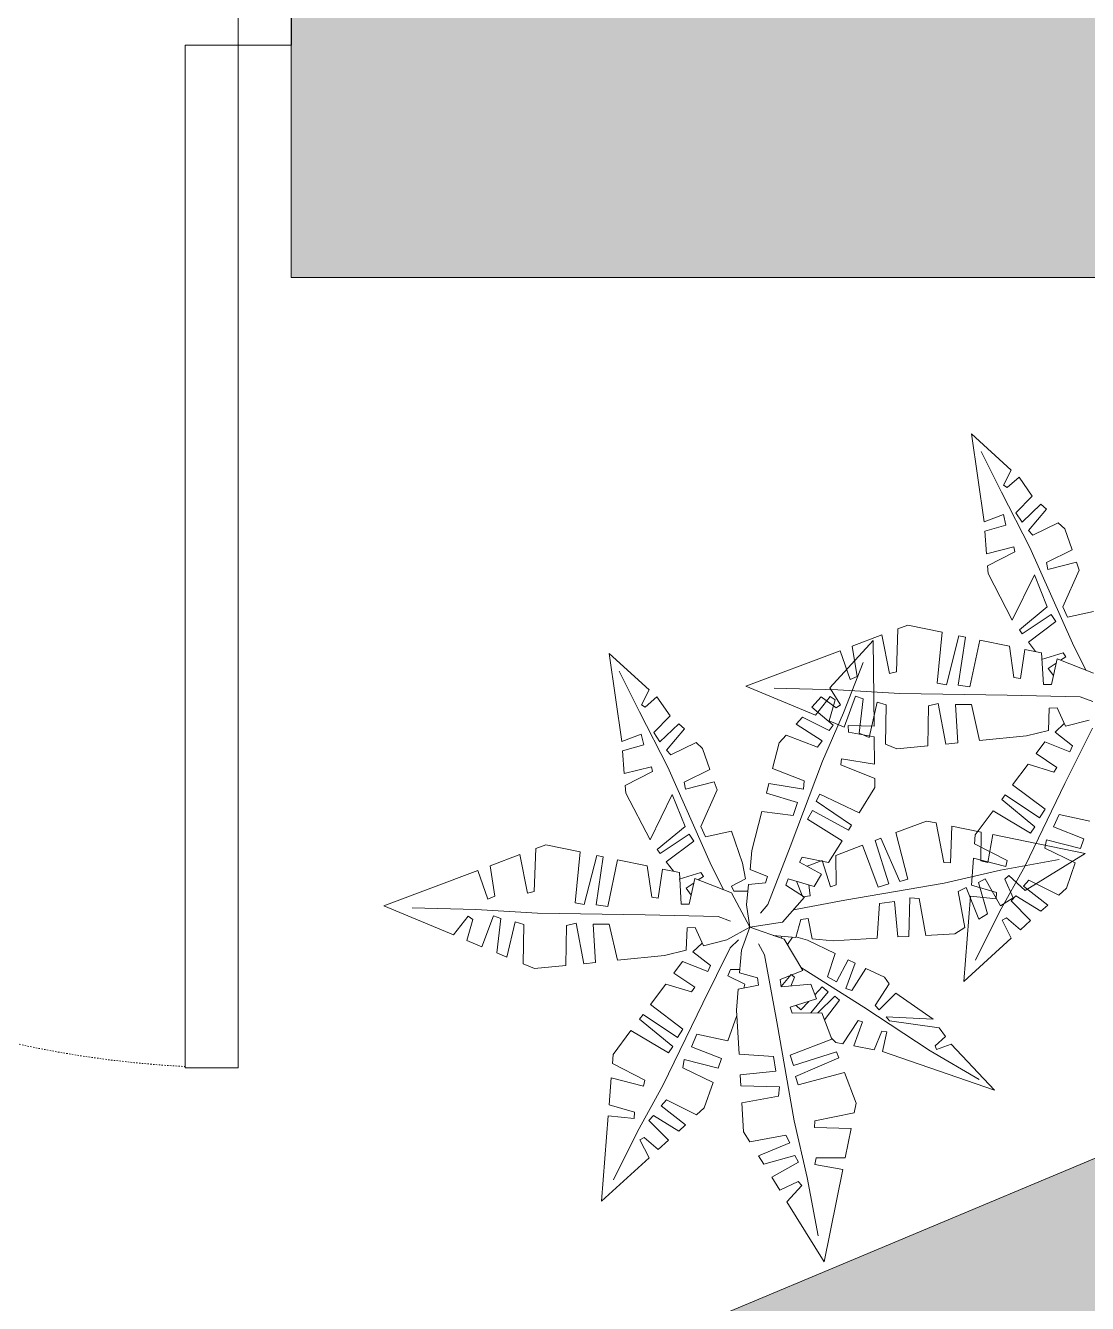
# Model space of a CAD drawing. Header units: millimetres. Extents: x 23333 to 28359, y 14545 to 18213.
# Drawn here: x 24257 to 24332.3, y 17519.9 to 17610.4 of the extents above; entities that cross this region are included whole.
import ezdxf

# ---------------------------------------------------------------- set-up
doc = ezdxf.new("R2010")
doc.units = ezdxf.units.MM
doc.linetypes.add('TRATTEGGIATA2', pattern=[0.375, 0.25, -0.125])
for name, color, linetype, lineweight in [('A-DOOR-FULL', 4, 'Continuous', 18), ('VEGETAZIONE', 94, 'Continuous', 5), ('vetro', 140, 'Continuous', 15), ('Wall', 7, 'Continuous', 20)]:
    doc.layers.add(name, color=color, linetype=linetype, lineweight=lineweight)

msp = doc.modelspace()

# ---------------------------------------------------------------- hatches: boundary and pattern name
at = {"layer": 'Wall', "true_color": 0x636466}
h = msp.add_hatch(color=251, dxfattribs=at)
h.dxf.hatch_style = 1
h.paths.add_polyline_path([(26447.665, 17149.141), (26357.679, 17111.461), (26380.854, 17056.117), (26470.839, 17093.797)])
h.paths.add_polyline_path([(26850.523, 17252.784), (26840.146, 17277.564), (26754.357, 17277.564), (26447.665, 17149.141), (26470.839, 17093.797)])
h.paths.add_polyline_path([(26827.348, 17308.128), (26754.357, 17277.564), (26840.146, 17277.564)])
h.paths.add_polyline_path([(26909.701, 17277.564), (26840.146, 17277.564), (26850.523, 17252.784)])
h.paths.add_polyline_path([(27263.82, 17425.846), (27240.646, 17481.19), (26827.348, 17308.128), (26840.146, 17277.564), (26909.701, 17277.564)])
h.paths.add_polyline_path([(27661.966, 17592.564), (27661.966, 17592.564), (27638.791, 17647.908), (27240.646, 17481.19), (27263.82, 17425.846)])
h.paths.add_polyline_path([(28226.144, 17828.806), (28202.97, 17884.15), (27733.61, 17687.612), (27733.61, 17622.564)])
h.paths.add_polyline_path([(27733.61, 17687.612), (27638.791, 17647.908), (27661.966, 17592.564), (27733.61, 17622.564)])
h.paths.add_polyline_path([(28334.505, 17939.228), (28202.97, 17884.15), (28226.144, 17828.806), (28357.679, 17883.884)])
h.paths.add_polyline_path([(25309.794, 17939.228), (25178.268, 17884.153), (25201.442, 17828.81), (25332.968, 17883.884)])
h.paths.add_polyline_path([(25178.268, 17884.153), (25083.345, 17844.406), (25106.52, 17789.062), (25201.442, 17828.81)])
h.paths.add_polyline_path([(25083.345, 17844.406), (24708.899, 17687.612), (24708.899, 17622.564), (25106.52, 17789.062)])
h.paths.add_polyline_path([(24708.899, 17622.564), (24708.899, 17687.612), (24458.737, 17582.86), (24481.911, 17527.516)])
h.paths.add_polyline_path([(24458.737, 17582.86), (24274.158, 17505.571), (24297.332, 17450.227), (24481.911, 17527.516)])
h.paths.add_polyline_path([(23648.157, 17243.442), (23332.968, 17111.461), (23356.143, 17056.117), (23671.331, 17188.098)])
h.paths.add_polyline_path([(23825.811, 17252.784), (23815.435, 17277.564), (23729.646, 17277.564), (23648.157, 17243.442), (23671.331, 17188.098)])
h.paths.add_polyline_path([(23802.637, 17308.128), (23729.646, 17277.564), (23815.435, 17277.564)])
h.paths.add_polyline_path([(23956.52, 17307.516), (23933.345, 17362.86), (23802.637, 17308.128), (23815.435, 17277.564), (23884.99, 17277.564)])
h.paths.add_polyline_path([(23884.99, 17277.564), (23815.435, 17277.564), (23825.811, 17252.784)])
h.paths.add_polyline_path([(24092.691, 17429.584), (23933.345, 17362.86), (23956.52, 17307.516), (24115.865, 17374.24)])
h = msp.add_hatch(color=251, dxfattribs=at)
h.dxf.hatch_style = 1
h.paths.add_polyline_path([(23986.52, 17592.564), (24115.865, 17592.564), (24115.865, 17622.19), (23956.52, 17622.564), (23956.52, 17372.564), (23986.52, 17385.126)])
h.paths.add_polyline_path([(24553.234, 17622.43), (24275.877, 17622.19), (24275.877, 17609.013), (24275.865, 17592.564), (24481.911, 17592.564)])
h.paths.add_polyline_path([(25106.52, 17622.564), (24708.899, 17622.564), (24637.255, 17592.564), (24694.255, 17592.564), (24694.255, 17592.564), (24697.255, 17592.564), (24754.255, 17592.564), (24754.255, 17592.564), (24757.255, 17592.564), (24784.255, 17592.564), (24784.255, 17592.564), (24787.255, 17592.564), (24934.255, 17592.564), (24934.255, 17592.564), (24937.255, 17592.564), (25076.52, 17592.564), (25076.52, 17502.564), (25076.52, 17490.064), (25086.52, 17490.064), (25086.52, 17575.064), (25096.52, 17575.064), (25096.52, 17490.064), (25106.52, 17490.064)])
h.paths.add_polyline_path([(24861.52, 17592.564), (24851.52, 17592.564), (24851.52, 17527.734), (24861.52, 17527.734)], flags=17)
h.paths.add_polyline_path([(25076.52, 17382.564), (24861.52, 17382.564), (24861.52, 17442.734), (24851.52, 17442.734), (24851.52, 17372.564), (25076.52, 17372.564)])
h.paths.add_polyline_path([(25106.52, 17410.064), (25076.52, 17410.064), (25076.52, 17227.564), (25084.02, 17227.564), (25084.02, 17347.564), (25099.02, 17347.564), (25099.02, 17227.564), (25106.52, 17227.564)])
h.paths.add_polyline_path([(25106.52, 17010.064), (25076.52, 17010.064), (25076.52, 16872.564), (25076.52, 16842.564), (25106.52, 16842.564)])
h.paths.add_polyline_path([(24786.52, 16967.564), (24756.52, 16967.564), (24756.52, 16962.564), (24756.52, 16842.564), (24786.52, 16842.564), (24786.52, 16872.564)])
h.paths.add_polyline_path([(24786.52, 17377.564), (24746.52, 17377.564), (24746.52, 17347.564), (24786.52, 17347.564)])
h.paths.add_polyline_path([(24396.52, 17377.564), (24356.52, 17377.564), (24356.52, 17347.564), (24368.391, 17347.564), (24396.52, 17347.564)])
h.paths.add_polyline_path([(24386.52, 16967.564), (24356.52, 16967.564), (24356.52, 16872.564), (24336.52, 16872.564), (24336.52, 16842.564), (24386.52, 16842.564)])
h.paths.add_polyline_path([(23986.52, 16962.564), (23986.52, 17320.078), (23956.52, 17307.516), (23956.52, 16842.564), (24119.02, 16842.564), (24119.02, 16850.064), (23999.02, 16850.064), (23999.02, 16865.064), (24119.02, 16865.064), (24119.02, 16872.564), (23986.52, 16872.564)])

# ---------------------------------------------------------------- linework, layer by layer
at = {"layer": 'A-DOOR-FULL'}
for p, q in [((24272.112, 17609.013), (24268.347, 17609.013)), ((24268.347, 17609.013), (24268.347, 17536.543)), ((24272.112, 17609.013), (24272.112, 17536.543)), ((24272.112, 17536.543), (24268.347, 17536.543))]:
    msp.add_line(p, q, dxfattribs=at)
msp.add_lwpolyline([(24275.877, 17622.19), (24275.877, 17609.013), (24272.112, 17609.013), (24272.112, 17622.19)], close=True, dxfattribs=at)
at = {"layer": 'A-DOOR-FULL', "linetype": 'TRATTEGGIATA2', "ltscale": 0.25}
msp.add_arc((24272.112, 17609.013), 72.471, 180, 267.02226, dxfattribs=at)
at = {"layer": 'VEGETAZIONE'}
for p, q in [((24324.966, 17575.238), (24324.074, 17581.482)), ((24324.074, 17581.482), (24326.899, 17578.906)), ((24326.209, 17577.335), (24324.774, 17580.218)), ((24326.899, 17578.906), (24326.358, 17577.834)), ((24326.616, 17577.686), (24327.448, 17578.406)), ((24327.448, 17578.406), (24328.389, 17577.059)), ((24328.215, 17573.421), (24326.209, 17577.335)), ((24326.358, 17577.834), (24326.616, 17577.686)), ((24328.389, 17577.059), (24327.224, 17575.877)), ((24327.664, 17575.213), (24328.998, 17576.504)), ((24329.404, 17576.134), (24328.125, 17574.64)), ((24328.998, 17576.504), (24329.404, 17576.134)), ((24328.998, 17576.504), (24329.404, 17576.134)), ((24326.337, 17575.768), (24324.966, 17575.238)), ((24326.518, 17575.012), (24326.337, 17575.768)), ((24327.224, 17575.877), (24327.664, 17575.213)), ((24328.438, 17574.289), (24330.224, 17575.168)), ((24330.224, 17575.168), (24330.687, 17574.746)), ((24325.016, 17574.587), (24326.518, 17575.012)), ((24325.141, 17572.981), (24325.016, 17574.587)), ((24328.125, 17574.64), (24328.438, 17574.289)), ((24330.687, 17574.746), (24331.21, 17573.252)), ((24327.069, 17573.46), (24325.141, 17572.981)), ((24327.143, 17573.109), (24327.069, 17573.46)), ((24331.238, 17566.642), (24328.215, 17573.421)), ((24325.208, 17572.117), (24327.143, 17573.109)), ((24331.21, 17573.252), (24329.395, 17572.367)), ((24325.249, 17571.585), (24325.208, 17572.117)), ((24326.962, 17568.277), (24325.249, 17571.585)), ((24329.395, 17572.367), (24329.487, 17571.868)), ((24329.487, 17571.868), (24331.514, 17572.383)), ((24331.711, 17571.82), (24330.56, 17569.228)), ((24331.514, 17572.383), (24331.711, 17571.82)), ((24331.514, 17572.383), (24331.711, 17571.82)), ((24328.544, 17571.482), (24326.962, 17568.277)), ((24329.451, 17569.211), (24328.544, 17571.482)), ((24327.477, 17567.587), (24329.451, 17569.211)), ((24330.56, 17569.228), (24330.891, 17568.489)), ((24330.891, 17568.489), (24332.729, 17568.885)), ((24329.727, 17568.675), (24327.68, 17567.315)), ((24328.119, 17566.726), (24330.059, 17568.176)), ((24330.059, 17568.176), (24329.727, 17568.675)), ((24317.734, 17567.227), (24315.623, 17566.433)), ((24318.27, 17564.498), (24317.734, 17567.227)), ((24318.869, 17567.654), (24318.759, 17564.613)), ((24319.569, 17567.918), (24318.869, 17567.654)), ((24322.006, 17567.414), (24319.569, 17567.918)), ((24321.653, 17563.801), (24322.006, 17567.414)), ((24323.186, 17567.171), (24322.298, 17563.704)), ((24323.142, 17563.672), (24323.652, 17567.075)), ((24323.652, 17567.075), (24323.186, 17567.171)), ((24323.652, 17567.075), (24323.186, 17567.171)), ((24327.68, 17567.315), (24327.477, 17567.587)), ((24327.68, 17567.315), (24327.477, 17567.587)), ((24314.768, 17566.111), (24308.086, 17563.598)), ((24317.104, 17566.845), (24314.028, 17563.491)), ((24315.473, 17564.069), (24314.768, 17566.111)), ((24315.623, 17566.433), (24315.975, 17564.276)), ((24317.176, 17560.775), (24317.104, 17566.845)), ((24324.659, 17566.867), (24323.971, 17563.547)), ((24326.766, 17566.432), (24324.659, 17566.867)), ((24327.087, 17564.212), (24326.766, 17566.432)), ((24327.859, 17566.206), (24327.548, 17564.142)), ((24329.043, 17565.962), (24327.859, 17566.206)), ((24328.625, 17566.048), (24328.119, 17566.726)), ((24332.182, 17564.734), (24331.238, 17566.642)), ((24299.296, 17559.671), (24298.404, 17565.914)), ((24298.404, 17565.914), (24301.229, 17563.339)), ((24315.014, 17561.702), (24316.409, 17565.272)), ((24330.572, 17565.959), (24329.038, 17565.495)), ((24329.043, 17565.962), (24329.179, 17563.709)), ((24329.515, 17564.856), (24330.086, 17565.236)), ((24329.746, 17563.718), (24330.151, 17565.529)), ((24332.734, 17564.519), (24330.151, 17565.529)), ((24330.387, 17565.436), (24330.756, 17565.682)), ((24330.756, 17565.682), (24330.572, 17565.959)), ((24300.539, 17561.768), (24299.104, 17564.651)), ((24318.759, 17564.613), (24318.27, 17564.498)), ((24329.889, 17564.355), (24329.515, 17564.856)), ((24308.086, 17563.598), (24313.028, 17561.542)), ((24314.611, 17563.349), (24310.103, 17563.46)), ((24314.028, 17563.491), (24314.784, 17562.277)), ((24315.975, 17564.276), (24315.473, 17564.069)), ((24322.298, 17563.704), (24321.653, 17563.801)), ((24323.971, 17563.547), (24323.142, 17563.672)), ((24327.548, 17564.142), (24327.087, 17564.212)), ((24329.179, 17563.709), (24329.746, 17563.718)), ((24301.229, 17563.339), (24300.688, 17562.267)), ((24300.946, 17562.119), (24301.778, 17562.839)), ((24301.778, 17562.839), (24302.719, 17561.492)), ((24313.431, 17562.84), (24312.768, 17562.117)), ((24313.028, 17561.542), (24314.067, 17562.865)), ((24314.494, 17562.074), (24313.431, 17562.84)), ((24314.408, 17562.625), (24313.988, 17561.143)), ((24314.067, 17562.865), (24314.408, 17562.625)), ((24318.998, 17563.068), (24314.611, 17563.349)), ((24315.052, 17560.7), (24315.86, 17562.879)), ((24315.86, 17562.879), (24316.399, 17562.703)), ((24316.399, 17562.703), (24316.117, 17560.257)), ((24326.616, 17562.962), (24318.998, 17563.068)), ((24331.783, 17562.846), (24326.616, 17562.962)), ((24332.677, 17562.523), (24331.783, 17562.846)), ((24302.545, 17557.854), (24300.539, 17561.768)), ((24300.688, 17562.267), (24300.946, 17562.119)), ((24312.768, 17562.117), (24314.276, 17560.84)), ((24313.517, 17558.276), (24315.014, 17561.702)), ((24314.784, 17562.277), (24314.494, 17562.074)), ((24316.826, 17559.962), (24317.399, 17562.459)), ((24317.399, 17562.459), (24318.03, 17562.27)), ((24318.03, 17562.27), (24317.974, 17559.484)), ((24320.988, 17559.37), (24321.035, 17562.196)), ((24321.035, 17562.196), (24321.722, 17562.376)), ((24321.722, 17562.376), (24322.271, 17559.499)), ((24322.934, 17562.288), (24324.068, 17562.307)), ((24323.103, 17559.583), (24322.934, 17562.288)), ((24324.068, 17562.307), (24324.655, 17559.74)), ((24329.589, 17562.044), (24329.533, 17560.466)), ((24330.156, 17562.053), (24329.589, 17562.044)), ((24330.743, 17560.77), (24330.156, 17562.053)), ((24302.719, 17561.492), (24301.554, 17560.31)), ((24301.994, 17559.646), (24303.328, 17560.937)), ((24303.328, 17560.937), (24303.734, 17560.567)), ((24303.328, 17560.937), (24303.734, 17560.567)), ((24312.105, 17561.395), (24311.663, 17560.913)), ((24312.105, 17561.395), (24311.663, 17560.913)), ((24311.663, 17560.913), (24313.494, 17559.731)), ((24313.979, 17560.46), (24312.105, 17561.395)), ((24314.276, 17560.84), (24313.979, 17560.46)), ((24313.988, 17561.143), (24315.052, 17560.7)), ((24315.339, 17560.804), (24317.176, 17560.775)), ((24315.359, 17560.342), (24315.339, 17560.804)), ((24330.656, 17560.96), (24330.002, 17560.338)), ((24330.743, 17560.77), (24332.412, 17561.189)), ((24300.667, 17560.2), (24299.296, 17559.671)), ((24300.848, 17559.444), (24300.667, 17560.2)), ((24301.554, 17560.31), (24301.994, 17559.646)), ((24303.734, 17560.567), (24302.455, 17559.073)), ((24310.949, 17560.134), (24310.444, 17559.584)), ((24313.159, 17559.281), (24310.949, 17560.134)), ((24317.185, 17559.998), (24315.359, 17560.342)), ((24316.117, 17560.257), (24316.826, 17559.962)), ((24316.117, 17560.257), (24316.826, 17559.962)), ((24317.208, 17558.081), (24317.185, 17559.998)), ((24324.655, 17559.74), (24327.982, 17560.077)), ((24327.982, 17560.077), (24329.533, 17560.466)), ((24331.248, 17559.373), (24330.002, 17560.338)), ((24332.653, 17560.626), (24330.702, 17556.693)), ((24299.346, 17559.02), (24300.848, 17559.444)), ((24299.471, 17557.414), (24299.346, 17559.02)), ((24302.455, 17559.073), (24302.768, 17558.722)), ((24302.768, 17558.722), (24304.554, 17559.601)), ((24304.554, 17559.601), (24305.017, 17559.179)), ((24305.017, 17559.179), (24305.54, 17557.685)), ((24310.444, 17559.584), (24309.983, 17557.757)), ((24313.494, 17559.731), (24313.159, 17559.281)), ((24317.974, 17559.484), (24318.785, 17559.147)), ((24318.785, 17559.147), (24320.988, 17559.37)), ((24322.271, 17559.499), (24323.103, 17559.583)), ((24322.271, 17559.499), (24323.103, 17559.583)), ((24329.269, 17559.642), (24328.654, 17558.819)), ((24329.269, 17559.642), (24331.051, 17558.934)), ((24331.051, 17558.934), (24331.248, 17559.373)), ((24311.222, 17552.217), (24313.517, 17558.276)), ((24314.821, 17558.019), (24314.871, 17558.443)), ((24317.22, 17557.049), (24314.821, 17558.019)), ((24314.871, 17558.443), (24317.208, 17558.081)), ((24328.086, 17558.06), (24326.992, 17556.596)), ((24329.91, 17557.506), (24328.086, 17558.06)), ((24328.654, 17558.819), (24330.129, 17557.836)), ((24301.399, 17557.892), (24299.471, 17557.414)), ((24299.538, 17556.55), (24301.473, 17557.541)), ((24301.473, 17557.541), (24301.399, 17557.892)), ((24305.568, 17551.074), (24302.545, 17557.854)), ((24305.54, 17557.685), (24303.725, 17556.8)), ((24309.983, 17557.757), (24312.229, 17556.901)), ((24330.129, 17557.836), (24329.91, 17557.506)), ((24299.579, 17556.017), (24299.538, 17556.55)), ((24303.725, 17556.8), (24303.817, 17556.301)), ((24303.817, 17556.301), (24305.844, 17556.816)), ((24306.041, 17556.252), (24304.89, 17553.661)), ((24305.844, 17556.816), (24306.041, 17556.252)), ((24305.844, 17556.816), (24306.041, 17556.252)), ((24309.715, 17556.694), (24309.541, 17556.005)), ((24309.715, 17556.694), (24309.541, 17556.005)), ((24312.174, 17556.3), (24309.715, 17556.694)), ((24312.229, 17556.901), (24312.174, 17556.3)), ((24316.119, 17554.611), (24317.228, 17556.413)), ((24317.228, 17556.413), (24317.22, 17557.049)), ((24326.992, 17556.596), (24329.297, 17554.87)), ((24330.702, 17556.693), (24327.873, 17550.872)), ((24301.292, 17552.71), (24299.579, 17556.017)), ((24302.874, 17555.914), (24301.292, 17552.71)), ((24303.781, 17553.644), (24302.874, 17555.914)), ((24309.541, 17556.005), (24311.752, 17555.356)), ((24311.752, 17555.356), (24311.438, 17554.444)), ((24313.068, 17555.453), (24313.333, 17555.941)), ((24315.582, 17553.738), (24313.068, 17555.453)), ((24313.333, 17555.941), (24316.119, 17554.611)), ((24326.469, 17555.896), (24326.227, 17555.573)), ((24326.469, 17555.896), (24326.227, 17555.573)), ((24326.227, 17555.573), (24328.573, 17553.64)), ((24328.902, 17554.277), (24326.469, 17555.896)), ((24309.216, 17554.719), (24308.52, 17551.962)), ((24311.438, 17554.444), (24309.216, 17554.719)), ((24312.458, 17554.162), (24312.798, 17554.789)), ((24312.798, 17554.789), (24315.37, 17553.394)), ((24325.614, 17554.753), (24324.349, 17553.06)), ((24328.266, 17553.178), (24325.614, 17554.753)), ((24329.297, 17554.87), (24328.902, 17554.277)), ((24329.892, 17553.618), (24330.286, 17554.497)), ((24330.286, 17554.497), (24332.472, 17554.024)), ((24301.807, 17552.02), (24303.781, 17553.644)), ((24304.89, 17553.661), (24305.221, 17552.922)), ((24314.912, 17552.649), (24312.458, 17554.162)), ((24315.37, 17553.394), (24315.582, 17553.738)), ((24315.37, 17553.394), (24315.582, 17553.738)), ((24318.712, 17553.218), (24320.889, 17554.042)), ((24320.889, 17554.042), (24321.574, 17553.902)), ((24321.574, 17553.902), (24322.125, 17551.109)), ((24322.593, 17551.075), (24322.686, 17553.675)), ((24322.686, 17553.675), (24324.753, 17553.253)), ((24328.573, 17553.64), (24328.266, 17553.178)), ((24332.033, 17552.773), (24329.892, 17553.618)), ((24304.057, 17553.108), (24302.01, 17551.748)), ((24302.449, 17551.159), (24304.389, 17552.609)), ((24304.389, 17552.609), (24304.057, 17553.108)), ((24305.221, 17552.922), (24307.059, 17553.318)), ((24307.059, 17553.318), (24307.848, 17551.063)), ((24313.953, 17551.091), (24314.912, 17552.649)), ((24317.242, 17552.661), (24317.658, 17552.818)), ((24317.242, 17552.661), (24317.658, 17552.818)), ((24318.216, 17549.593), (24317.242, 17552.661)), ((24317.658, 17552.818), (24318.99, 17549.747)), ((24319.572, 17549.932), (24318.712, 17553.218)), ((24324.349, 17553.06), (24324.299, 17552.427)), ((24324.753, 17553.253), (24324.746, 17551.209)), ((24325.241, 17551.091), (24325.591, 17553.082)), ((24325.591, 17553.082), (24332.133, 17551.745)), ((24329.278, 17552.124), (24329.387, 17552.717)), ((24329.387, 17552.717), (24331.798, 17552.103)), ((24331.798, 17552.103), (24332.033, 17552.773)), ((24331.798, 17552.103), (24332.033, 17552.773)), ((24292.064, 17551.66), (24289.953, 17550.866)), ((24292.6, 17548.931), (24292.064, 17551.66)), ((24293.199, 17552.087), (24293.089, 17549.046)), ((24293.899, 17552.351), (24293.199, 17552.087)), ((24296.336, 17551.847), (24293.899, 17552.351)), ((24295.983, 17548.234), (24296.336, 17551.847)), ((24302.01, 17551.748), (24301.807, 17552.02)), ((24302.01, 17551.748), (24301.807, 17552.02)), ((24308.52, 17551.962), (24308.382, 17550.609)), ((24309.632, 17548.121), (24311.222, 17552.217)), ((24314.461, 17551.608), (24316.342, 17552.32)), ((24316.342, 17552.32), (24317.468, 17549.356)), ((24324.299, 17552.427), (24326.598, 17551.245)), ((24332.133, 17551.745), (24327.872, 17549.118)), ((24331.435, 17551.069), (24329.278, 17552.124)), ((24289.953, 17550.866), (24290.305, 17548.709)), ((24297.516, 17551.604), (24296.628, 17548.137)), ((24297.472, 17548.105), (24297.982, 17551.508)), ((24297.982, 17551.508), (24297.516, 17551.604)), ((24297.982, 17551.508), (24297.516, 17551.604)), ((24298.989, 17551.3), (24298.301, 17547.98)), ((24301.096, 17550.865), (24298.989, 17551.3)), ((24301.417, 17548.644), (24301.096, 17550.865)), ((24302.955, 17550.481), (24302.449, 17551.159)), ((24306.512, 17549.167), (24305.568, 17551.074)), ((24307.848, 17551.063), (24308.065, 17549.942)), ((24311.896, 17551.13), (24312.085, 17551.478)), ((24313.456, 17550.282), (24311.896, 17551.13)), ((24312.085, 17551.478), (24313.953, 17551.091)), ((24312.427, 17550.838), (24313.484, 17551.238)), ((24313.484, 17551.238), (24314.077, 17549.378)), ((24314.492, 17549.51), (24314.461, 17551.608)), ((24322.125, 17551.109), (24322.593, 17551.075)), ((24324.218, 17551.399), (24324.068, 17549.489)), ((24326.511, 17550.828), (24324.218, 17551.399)), ((24324.746, 17551.209), (24325.241, 17551.091)), ((24327.873, 17550.872), (24326.075, 17547.599)), ((24326.143, 17550.554), (24330.29, 17551.321)), ((24326.598, 17551.245), (24326.511, 17550.828)), ((24330.812, 17549.294), (24331.435, 17551.069)), ((24289.097, 17550.544), (24282.416, 17548.03)), ((24289.803, 17548.502), (24289.097, 17550.544)), ((24302.189, 17550.639), (24301.878, 17548.575)), ((24303.373, 17550.395), (24302.189, 17550.639)), ((24304.902, 17550.392), (24303.368, 17549.928)), ((24303.373, 17550.395), (24303.509, 17548.142)), ((24304.076, 17548.151), (24304.481, 17549.961)), ((24307.064, 17548.952), (24304.481, 17549.961)), ((24304.717, 17549.869), (24305.086, 17550.115)), ((24305.086, 17550.115), (24304.902, 17550.392)), ((24307.061, 17549.429), (24308.065, 17549.942)), ((24309.627, 17550.107), (24308.382, 17550.609)), ((24309.47, 17549.651), (24309.627, 17550.107)), ((24311.077, 17549.952), (24310.92, 17549.496)), ((24312.917, 17549.407), (24311.077, 17549.952)), ((24312.917, 17549.407), (24313.456, 17550.282)), ((24318.99, 17549.747), (24319.572, 17549.932)), ((24322.132, 17549.646), (24326.143, 17550.554)), ((24325.059, 17549.935), (24324.587, 17549.693)), ((24326.126, 17548.041), (24325.059, 17549.935)), ((24326.717, 17550.186), (24326.437, 17549.915)), ((24326.437, 17549.915), (24327.044, 17548.607)), ((24327.872, 17549.118), (24326.717, 17550.186)), ((24327.765, 17549.422), (24328.138, 17549.84)), ((24328.138, 17549.84), (24330.26, 17548.792)), ((24293.089, 17549.046), (24292.6, 17548.931)), ((24303.845, 17549.288), (24304.416, 17549.669)), ((24304.219, 17548.788), (24303.845, 17549.288)), ((24307.227, 17549.059), (24307.061, 17549.429)), ((24308.376, 17546.529), (24307.064, 17548.952)), ((24308.235, 17549.067), (24307.227, 17549.059)), ((24308.274, 17549.554), (24308.125, 17548.098)), ((24308.274, 17549.554), (24309.47, 17549.651)), ((24310.92, 17549.496), (24312.249, 17548.647)), ((24312.069, 17548.762), (24311.664, 17549.778)), ((24312.557, 17549.513), (24312.634, 17548.737)), ((24314.077, 17549.378), (24314.492, 17549.51)), ((24315.111, 17548.424), (24322.132, 17549.646)), ((24317.468, 17549.356), (24318.216, 17549.593)), ((24323.699, 17549.32), (24323.144, 17549.052)), ((24323.144, 17549.052), (24323.606, 17546.487)), ((24324.596, 17547.098), (24323.699, 17549.32)), ((24324.068, 17549.489), (24325.854, 17548.982)), ((24324.587, 17549.693), (24325.208, 17547.475)), ((24325.854, 17548.982), (24325.832, 17548.521)), ((24329.479, 17548.081), (24327.765, 17549.422)), ((24330.26, 17548.792), (24330.812, 17549.294)), ((24282.416, 17548.03), (24287.357, 17545.975)), ((24290.305, 17548.709), (24289.803, 17548.502)), ((24296.628, 17548.137), (24295.983, 17548.234)), ((24298.301, 17547.98), (24297.472, 17548.105)), ((24301.878, 17548.575), (24301.417, 17548.644)), ((24303.509, 17548.142), (24304.076, 17548.151)), ((24308.125, 17548.098), (24308.376, 17546.529)), ((24309.115, 17547.5), (24309.632, 17548.121)), ((24310.693, 17546.875), (24312.249, 17548.647)), ((24311.469, 17547.759), (24315.111, 17548.424)), ((24312.634, 17548.737), (24312.109, 17548.661)), ((24317.562, 17548.195), (24317.398, 17545.739)), ((24318.612, 17548.346), (24317.562, 17548.195)), ((24318.855, 17545.823), (24318.612, 17548.346)), ((24319.718, 17548.605), (24319.635, 17545.868)), ((24320.379, 17548.541), (24319.718, 17548.605)), ((24320.839, 17545.937), (24320.379, 17548.541)), ((24324.007, 17548.715), (24323.531, 17542.67)), ((24325.832, 17548.521), (24324.007, 17548.715)), ((24327.044, 17548.607), (24326.126, 17548.041)), ((24326.887, 17548.39), (24327.216, 17548.741)), ((24328.272, 17546.983), (24326.887, 17548.39)), ((24327.216, 17548.741), (24328.996, 17547.642)), ((24328.996, 17547.642), (24329.479, 17548.081)), ((24328.996, 17547.642), (24329.479, 17548.081)), ((24288.941, 17547.782), (24284.433, 17547.893)), ((24287.357, 17545.975), (24288.397, 17547.298)), ((24288.397, 17547.298), (24288.738, 17547.058)), ((24293.328, 17547.501), (24288.941, 17547.782)), ((24289.382, 17545.133), (24290.19, 17547.311)), ((24290.19, 17547.311), (24290.729, 17547.136)), ((24290.729, 17547.136), (24290.447, 17544.69)), ((24300.946, 17547.394), (24293.328, 17547.501)), ((24306.113, 17547.279), (24300.946, 17547.394)), ((24307.007, 17546.956), (24306.113, 17547.279)), ((24311.976, 17547.063), (24312.501, 17547.138)), ((24312.501, 17547.138), (24312.785, 17545.689)), ((24326.075, 17547.599), (24324.365, 17544.172)), ((24325.208, 17547.475), (24324.596, 17547.098)), ((24325.208, 17547.475), (24324.596, 17547.098)), ((24326.251, 17547.006), (24326.559, 17547.181)), ((24326.559, 17547.181), (24327.547, 17546.324)), ((24288.738, 17547.058), (24288.318, 17545.575)), ((24291.156, 17544.394), (24291.729, 17546.892)), ((24291.729, 17546.892), (24292.36, 17546.703)), ((24292.36, 17546.703), (24292.304, 17543.917)), ((24295.318, 17543.803), (24295.365, 17546.629)), ((24295.365, 17546.629), (24296.052, 17546.809)), ((24296.052, 17546.809), (24296.601, 17543.932)), ((24297.264, 17546.721), (24298.398, 17546.739)), ((24297.433, 17544.016), (24297.264, 17546.721)), ((24298.398, 17546.739), (24298.985, 17544.173)), ((24303.919, 17546.476), (24303.863, 17544.899)), ((24304.486, 17546.486), (24303.919, 17546.476)), ((24305.073, 17545.203), (24304.486, 17546.486)), ((24306.742, 17545.622), (24308.376, 17546.529)), ((24307.783, 17544.886), (24308.376, 17546.529)), ((24308.376, 17546.529), (24310.693, 17546.875)), ((24308.376, 17546.529), (24310.806, 17545.68)), ((24311.623, 17545.792), (24311.976, 17547.063)), ((24323.606, 17546.487), (24322.907, 17546.056)), ((24326.894, 17545.729), (24326.251, 17547.006)), ((24327.547, 17546.324), (24328.272, 17546.983)), ((24288.318, 17545.575), (24289.382, 17545.133)), ((24304.986, 17545.393), (24304.332, 17544.771)), ((24305.073, 17545.203), (24306.742, 17545.622)), ((24307.554, 17545.63), (24306.983, 17545.059)), ((24308.974, 17545.329), (24309.405, 17544.553)), ((24311.623, 17545.792), (24310.019, 17545.933)), ((24310.64, 17545.878), (24310.624, 17545.743)), ((24310.806, 17545.68), (24312.123, 17543.448)), ((24311.042, 17545.281), (24311.393, 17545.812)), ((24312.45, 17545.589), (24311.637, 17545.843)), ((24314.422, 17544.643), (24312.45, 17545.589)), ((24314.275, 17545.558), (24312.785, 17545.689)), ((24317.398, 17545.739), (24314.275, 17545.558)), ((24319.635, 17545.868), (24318.855, 17545.823)), ((24319.635, 17545.868), (24318.855, 17545.823)), ((24322.907, 17546.056), (24320.839, 17545.937)), ((24323.531, 17542.67), (24326.894, 17545.729)), ((24290.447, 17544.69), (24291.156, 17544.394)), ((24290.447, 17544.69), (24291.156, 17544.394)), ((24298.985, 17544.173), (24302.312, 17544.51)), ((24302.312, 17544.51), (24303.863, 17544.899)), ((24305.578, 17543.806), (24304.332, 17544.771)), ((24306.983, 17545.059), (24305.032, 17541.126)), ((24307.645, 17543.284), (24307.783, 17544.886)), ((24309.405, 17544.553), (24310.282, 17539.804)), ((24313.875, 17543.01), (24314.422, 17544.643)), ((24292.304, 17543.917), (24293.115, 17543.58)), ((24293.115, 17543.58), (24295.318, 17543.803)), ((24296.601, 17543.932), (24297.433, 17544.016)), ((24296.601, 17543.932), (24297.433, 17544.016)), ((24303.599, 17544.075), (24302.984, 17543.252)), ((24303.599, 17544.075), (24305.381, 17543.367)), ((24305.381, 17543.367), (24305.578, 17543.806)), ((24307.007, 17543.521), (24306.809, 17543.082)), ((24307.665, 17543.515), (24307.007, 17543.521)), ((24311.996, 17543.662), (24312.229, 17543.513)), ((24312.229, 17543.513), (24316.445, 17540.857)), ((24315.342, 17544.201), (24314.514, 17542.634)), ((24315.161, 17542.172), (24315.835, 17543.965)), ((24315.835, 17543.965), (24315.342, 17544.201)), ((24315.835, 17543.965), (24315.342, 17544.201)), ((24316.595, 17543.6), (24315.606, 17542.038)), ((24317.901, 17542.973), (24316.595, 17543.6)), ((24302.984, 17543.252), (24304.459, 17542.268)), ((24306.809, 17543.082), (24308.002, 17542.47)), ((24307.645, 17543.284), (24308.916, 17542.934)), ((24308.916, 17542.934), (24308.992, 17542.409)), ((24310.513, 17542.804), (24312.123, 17543.448)), ((24310.589, 17542.28), (24310.513, 17542.804)), ((24310.585, 17542.311), (24311.306, 17543.171)), ((24311.54, 17542.976), (24311.271, 17542.348)), ((24311.306, 17543.171), (24311.54, 17542.976)), ((24314.514, 17542.634), (24313.875, 17543.01)), ((24318.239, 17542.509), (24317.901, 17542.973)), ((24302.416, 17542.492), (24301.322, 17541.029)), ((24304.24, 17541.939), (24302.416, 17542.492)), ((24304.459, 17542.268), (24304.24, 17541.939)), ((24307.417, 17540.634), (24307.545, 17542.123)), ((24308.992, 17542.409), (24307.545, 17542.123)), ((24307.95, 17542.203), (24308.002, 17542.47)), ((24312.688, 17542.49), (24310.589, 17542.28)), ((24313.926, 17541.932), (24312.682, 17540.446)), ((24312.688, 17542.49), (24313.09, 17541.435)), ((24312.98, 17541.723), (24313.506, 17542.284)), ((24313.506, 17542.284), (24313.926, 17541.932)), ((24315.606, 17542.038), (24315.161, 17542.172)), ((24317.258, 17540.972), (24318.239, 17542.509)), ((24318.717, 17541.851), (24317.546, 17540.652)), ((24321.351, 17540.004), (24318.717, 17541.851)), ((24321.351, 17540.004), (24318.717, 17541.851)), ((24301.322, 17541.029), (24303.627, 17539.303)), ((24305.032, 17541.126), (24302.203, 17535.305)), ((24313.09, 17541.435), (24311.232, 17540.839)), ((24311.232, 17540.839), (24311.365, 17540.425)), ((24311.658, 17540.976), (24311.99, 17540.666)), ((24311.99, 17540.666), (24312.547, 17541.261)), ((24313.182, 17540.455), (24314.386, 17541.627)), ((24314.713, 17541.353), (24313.655, 17539.948)), ((24314.386, 17541.627), (24314.713, 17541.353)), ((24316.445, 17540.857), (24321.138, 17537.764)), ((24317.546, 17540.652), (24317.258, 17540.972)), ((24300.799, 17540.329), (24300.557, 17540.006)), ((24300.799, 17540.329), (24300.557, 17540.006)), ((24300.557, 17540.006), (24302.903, 17538.073)), ((24303.232, 17538.71), (24300.799, 17540.329)), ((24306.802, 17538.456), (24307.439, 17540.27)), ((24307.603, 17537.515), (24307.417, 17540.634)), ((24311.365, 17540.425), (24313.461, 17540.459)), ((24313.461, 17540.459), (24314.176, 17538.581)), ((24314.954, 17538.252), (24316.052, 17539.913)), ((24316.052, 17539.913), (24316.364, 17539.811)), ((24318.021, 17540.174), (24321.351, 17540.004)), ((24318.262, 17539.893), (24318.021, 17540.174)), ((24321.794, 17539.393), (24318.262, 17539.893)), ((24299.944, 17539.186), (24298.678, 17537.492)), ((24302.596, 17537.611), (24299.944, 17539.186)), ((24303.627, 17539.303), (24303.232, 17538.71)), ((24310.282, 17539.804), (24311.515, 17532.792)), ((24316.364, 17539.811), (24315.734, 17538.104)), ((24317.182, 17537.828), (24317.721, 17539.152)), ((24317.721, 17539.152), (24318.072, 17539.096)), ((24318.072, 17539.096), (24317.77, 17537.716)), ((24322.238, 17538.783), (24321.794, 17539.393)), ((24302.903, 17538.073), (24302.596, 17537.611)), ((24304.222, 17538.051), (24304.616, 17538.93)), ((24306.363, 17537.206), (24304.222, 17538.051)), ((24304.616, 17538.93), (24306.802, 17538.456)), ((24314.176, 17538.581), (24311.216, 17537.451)), ((24314.151, 17538.645), (24314.474, 17538.344)), ((24314.474, 17538.344), (24314.954, 17538.252)), ((24315.734, 17538.104), (24317.182, 17537.828)), ((24321.498, 17538.099), (24322.238, 17538.783)), ((24321.606, 17537.849), (24321.498, 17538.099)), ((24322.637, 17538.233), (24321.606, 17537.849)), ((24325.699, 17534.964), (24322.637, 17538.233)), ((24298.678, 17537.492), (24298.629, 17536.859)), ((24303.608, 17536.557), (24303.717, 17537.15)), ((24303.717, 17537.15), (24306.128, 17536.536)), ((24306.128, 17536.536), (24306.363, 17537.206)), ((24306.128, 17536.536), (24306.363, 17537.206)), ((24310.057, 17537.355), (24307.603, 17537.515)), ((24310.209, 17536.307), (24310.057, 17537.355)), ((24311.216, 17537.451), (24311.455, 17536.705)), ((24311.455, 17536.705), (24314.518, 17537.683)), ((24314.676, 17537.267), (24311.61, 17535.932)), ((24314.518, 17537.683), (24314.676, 17537.267)), ((24314.518, 17537.683), (24314.676, 17537.267)), ((24317.77, 17537.716), (24325.699, 17534.964)), ((24321.138, 17537.764), (24324.62, 17535.728)), ((24298.629, 17536.859), (24300.928, 17535.678)), ((24305.765, 17535.502), (24303.608, 17536.557)), ((24307.689, 17536.06), (24310.209, 17536.307)), ((24298.548, 17535.832), (24298.398, 17533.922)), ((24300.841, 17535.261), (24298.548, 17535.832)), ((24300.928, 17535.678), (24300.841, 17535.261)), ((24305.142, 17533.727), (24305.765, 17535.502)), ((24307.736, 17535.28), (24307.689, 17536.06)), ((24307.736, 17535.28), (24307.689, 17536.06)), ((24311.61, 17535.932), (24311.796, 17535.351)), ((24311.796, 17535.351), (24315.077, 17536.215)), ((24315.077, 17536.215), (24315.904, 17534.042)), ((24302.203, 17535.305), (24300.405, 17532.032)), ((24310.471, 17535.202), (24307.736, 17535.28)), ((24307.807, 17534.077), (24310.407, 17534.541)), ((24310.407, 17534.541), (24310.471, 17535.202)), ((24298.398, 17533.922), (24300.184, 17533.415)), ((24302.095, 17533.855), (24302.468, 17534.272)), ((24303.809, 17532.514), (24302.095, 17533.855)), ((24302.468, 17534.272), (24304.59, 17533.225)), ((24304.59, 17533.225), (24305.142, 17533.727)), ((24307.93, 17532.011), (24307.807, 17534.077)), ((24315.904, 17534.042), (24315.766, 17533.357)), ((24298.337, 17533.148), (24297.861, 17527.103)), ((24300.162, 17532.954), (24298.337, 17533.148)), ((24300.184, 17533.415), (24300.162, 17532.954)), ((24301.217, 17532.822), (24301.546, 17533.174)), ((24302.602, 17531.416), (24301.217, 17532.822)), ((24301.546, 17533.174), (24303.326, 17532.075)), ((24311.515, 17532.792), (24312.429, 17528.787)), ((24312.976, 17532.802), (24312.943, 17532.334)), ((24315.766, 17533.357), (24312.976, 17532.802)), ((24300.405, 17532.032), (24298.694, 17528.605)), ((24303.326, 17532.075), (24303.809, 17532.514)), ((24303.326, 17532.075), (24303.809, 17532.514)), ((24308.362, 17531.314), (24307.93, 17532.011)), ((24310.923, 17531.781), (24308.362, 17531.314)), ((24311.192, 17531.226), (24310.923, 17531.781)), ((24312.943, 17532.334), (24315.541, 17532.246)), ((24315.541, 17532.246), (24315.123, 17530.181)), ((24300.581, 17531.438), (24300.889, 17531.614)), ((24301.224, 17530.162), (24300.581, 17531.438)), ((24300.889, 17531.614), (24301.877, 17530.757)), ((24301.877, 17530.757), (24302.602, 17531.416)), ((24308.974, 17530.326), (24311.192, 17531.226)), ((24297.861, 17527.103), (24301.224, 17530.162)), ((24309.352, 17529.715), (24308.974, 17530.326)), ((24309.352, 17529.715), (24308.974, 17530.326)), ((24311.566, 17530.34), (24309.352, 17529.715)), ((24311.809, 17529.869), (24311.566, 17530.34)), ((24313.081, 17530.184), (24312.964, 17529.69)), ((24315.123, 17530.181), (24313.081, 17530.184)), ((24309.919, 17528.799), (24311.809, 17529.869)), ((24312.964, 17529.69), (24314.953, 17529.343)), ((24314.953, 17529.343), (24313.63, 17522.806)), ((24310.486, 17527.883), (24309.919, 17528.799)), ((24311.791, 17528.492), (24310.486, 17527.883)), ((24310.998, 17527.057), (24312.063, 17528.213)), ((24312.063, 17528.213), (24311.791, 17528.492)), ((24312.429, 17528.787), (24313.203, 17524.646)), ((24313.63, 17522.806), (24310.998, 17527.057))]:
    msp.add_line(p, q, dxfattribs=at)
at = {"layer": 'vetro'}
msp.add_line((24458.737, 17582.86), (24274.158, 17505.571), dxfattribs=at)
at = {"layer": 'Wall'}
for p, q in [((24275.865, 17592.564), (24275.84, 17622.19)), ((24481.911, 17592.564), (24275.865, 17592.564))]:
    msp.add_line(p, q, dxfattribs=at)

doc.saveas('drawing.dxf')
